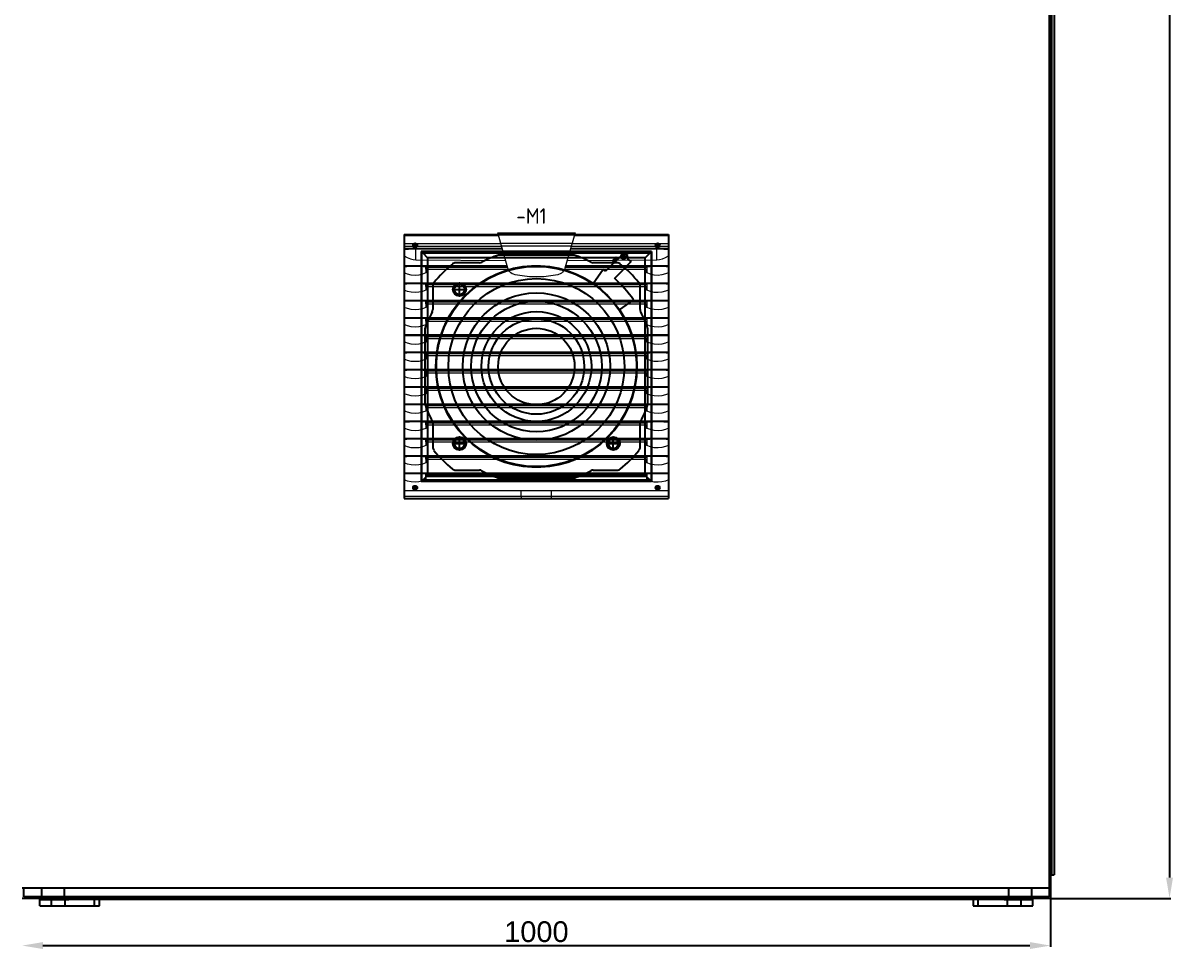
# Model space of a CAD drawing. Header units: millimetres. Extents: x 44489 to 51214, y 26943 to 32352.
# Drawn here: x 45709 to 46819, y 28807 to 29701 of the extents above; entities that cross this region are included whole.
import ezdxf
from ezdxf.enums import TextEntityAlignment as Align

# ---------------------------------------------------------------- set-up
doc = ezdxf.new("R2010")
doc.units = ezdxf.units.MM
doc.layers.add('000-PI-Oprema', color=30, linetype='Continuous', lineweight=5)
doc.styles.add('PI0', font='isocpeur.ttf', dxfattribs={"width": 0.9})
doc.styles.get("Standard").update_dxf_attribs({"font": 'arial.ttf'})

msp = doc.modelspace()

# ---------------------------------------------------------------- linework, layer by layer
at = {"color": 7}
for p, q in [((46699, 30850.8), (46699, 28866.3)), ((46700.3, 28866.3), (46700.3, 30850.8)), ((46700.5, 30830.2), (46700.5, 28879.3)), ((46701.3, 30830.1), (46701.3, 28879.1)), ((46704, 30830.1), (46704, 28879.1)), ((46077, 29497), (46077, 29242)), ((46077, 29497), (46332, 29497)), ((46085.4, 29486.5), (46089.6, 29486.5)), ((46087.5, 29484.4), (46087.5, 29488.6)), ((46319.4, 29486.5), (46323.6, 29486.5)), ((46321.5, 29484.4), (46321.5, 29488.6)), ((46332, 29497), (46332, 29242)), ((46093.5, 29480.5), (46093.5, 29258.5)), ((46315.5, 29480.5), (46093.5, 29480.5)), ((46093.8, 29480.5), (46093.8, 29258.5)), ((46094.9, 29480.5), (46094.9, 29479.1)), ((46094.9, 29479.1), (46099.5, 29474.5)), ((46094.9, 29479.1), (46314.1, 29479.1)), ((46240.9, 29477.1), (46168.1, 29477.1)), ((46285.5, 29475.8), (46271.1, 29461.5)), ((46287.6, 29479.5), (46285.5, 29475.8)), ((46288.2, 29479.1), (46286.1, 29474.6)), ((46287.3, 29473.9), (46289.8, 29478.2)), ((46292.7, 29476.5), (46287.6, 29479.5)), ((46288.1, 29473.4), (46290.6, 29477.8)), ((46289.2, 29472.7), (46292.1, 29476.9)), ((46291.6, 29474.5), (46292.7, 29476.5)), ((46309.5, 29474.5), (46314.1, 29479.1)), ((46314.1, 29479.1), (46314.1, 29480.5)), ((46315.2, 29480.5), (46315.2, 29258.5)), ((46315.5, 29480.5), (46315.5, 29258.5)), ((46099.5, 29474.5), (46099.5, 29264.5)), ((46309.5, 29474.5), (46099.5, 29474.5)), ((46149.6, 29469.6), (46126.7, 29469.6)), ((46282.3, 29469.6), (46259.4, 29469.6)), ((46281.4, 29474.9), (46277.7, 29471.1)), ((46277.7, 29471.1), (46279.2, 29469.6)), ((46278.2, 29471.6), (46279.7, 29470.1)), ((46278.4, 29471.9), (46280, 29470.3)), ((46278.6, 29472.1), (46280.2, 29470.5)), ((46295.8, 29470.7), (46279.7, 29454.6)), ((46280.5, 29473.9), (46282, 29472.4)), ((46280.7, 29474.1), (46282.3, 29472.6)), ((46280.9, 29474.4), (46282.5, 29472.8)), ((46283, 29473.3), (46281.4, 29474.9)), ((46286.1, 29474.6), (46289.2, 29472.7)), ((46293.8, 29472.3), (46291.6, 29474.5)), ((46294.9, 29471.5), (46293.8, 29472.3)), ((46295.8, 29470.7), (46294.9, 29471.5)), ((46309.5, 29264.5), (46309.5, 29474.5)), ((46268.8, 29463.1), (46259.2, 29449.4)), ((46104.5, 29447.3), (46104.5, 29424.5)), ((46123.6, 29443.8), (46136.9, 29443.8)), ((46130.3, 29437.1), (46130.3, 29450.4)), ((46304.6, 29424.5), (46304.6, 29447.3)), ((46298.1, 29433.8), (46284.4, 29424.2)), ((46097, 29405.9), (46097, 29333.1)), ((46312.1, 29333.1), (46312.1, 29405.9)), ((46104.5, 29314.6), (46104.5, 29291.8)), ((46304.6, 29291.8), (46304.6, 29314.6)), ((46130.3, 29288.6), (46130.3, 29301.9)), ((46278.7, 29288.6), (46278.7, 29301.9)), ((46123.6, 29295.3), (46136.9, 29295.3)), ((46272.1, 29295.3), (46285.4, 29295.3)), ((46126.7, 29269.5), (46149.6, 29269.5)), ((46259.4, 29269.5), (46282.3, 29269.5)), ((46087.5, 29250.4), (46087.5, 29254.6)), ((46315.5, 29258.5), (46093.5, 29258.5)), ((46099.5, 29264.5), (46094.9, 29259.9)), ((46314.1, 29259.9), (46094.9, 29259.9)), ((46094.9, 29259.9), (46094.9, 29258.5)), ((46309.5, 29264.5), (46099.5, 29264.5)), ((46168.1, 29262), (46240.9, 29262)), ((46314.1, 29259.9), (46309.5, 29264.5)), ((46314.1, 29258.5), (46314.1, 29259.9)), ((46321.5, 29250.4), (46321.5, 29254.6)), ((46085.4, 29252.5), (46089.6, 29252.5)), ((46319.4, 29252.5), (46323.6, 29252.5)), ((46077, 29242), (46332, 29242)), ((46700.3, 28879.1), (46704, 28879.1)), ((46700.5, 28879.3), (46700.5, 28856.3)), ((45708.5, 28866.3), (46204.8, 28866.3)), ((45710, 28857.8), (45710, 28866.3)), ((45727, 28866.1), (45727, 28855.1)), ((45749, 28866.1), (45749, 28855.1)), ((46204.8, 28866.3), (46700.3, 28866.3)), ((46660, 28866.1), (46660, 28855.1)), ((46682, 28866.1), (46682, 28855.1)), ((46699, 28866.3), (46699, 28857.8)), ((45727, 28856.3), (45708.5, 28856.3)), ((45727, 28857.8), (45710, 28857.8)), ((45725.5, 28855.1), (45727, 28855.1)), ((45725.5, 28849.1), (45725.5, 28855.1)), ((46682, 28857.8), (45727, 28857.8)), ((46682, 28856.3), (45727, 28856.3)), ((45727, 28855.1), (45731.3, 28855.1)), ((45731.3, 28855.1), (45753.4, 28855.1)), ((45736.8, 28849.1), (45736.8, 28855.1)), ((46660, 28857.9), (45749, 28857.9)), ((45749.9, 28849.1), (45749.9, 28855.1)), ((46655.6, 28855.1), (45753.4, 28855.1)), ((45778.2, 28849.1), (45778.2, 28855.1)), ((45783.2, 28849.1), (45783.2, 28855.1)), ((46625.8, 28855.1), (46625.8, 28849.1)), ((46630.8, 28849.1), (46630.8, 28855.1)), ((46655.6, 28855.1), (46677.7, 28855.1)), ((46659.1, 28849.1), (46659.1, 28855.1)), ((46672.2, 28849.1), (46672.2, 28855.1)), ((46677.7, 28855.1), (46682, 28855.1)), ((46699, 28857.8), (46682, 28857.8)), ((46700.5, 28856.3), (46682, 28856.3)), ((46682, 28855.1), (46683.5, 28855.1)), ((46683.5, 28849.1), (46683.5, 28855.1)), ((45725.5, 28849.1), (45783.2, 28849.1)), ((46625.8, 28849.1), (46683.5, 28849.1))]:
    msp.add_line(p, q, dxfattribs=at)
at = {"color": 7, "ltscale": 0.25}
for p, q in [((46815.3, 30833.3), (46815.3, 28876.3)), ((46700.5, 28855.7), (46700.5, 28809.5)), ((46701.1, 28856.3), (46816.5, 28856.3)), ((45728.5, 28810.7), (46680.5, 28810.7))]:
    msp.add_line(p, q, dxfattribs=at)
at = {"color": 7}
for centre, radius in [((46087.5, 29486.5), 2), ((46321.5, 29486.5), 2), ((46204.5, 29369.5), 97), ((46204.5, 29369.5), 96.9), ((46204.5, 29369.5), 96.6), ((46204.5, 29369.5), 84.9), ((46130.3, 29443.8), 6.35), ((46130.3, 29443.8), 5.97), ((46130.3, 29443.8), 5.47), ((46130.3, 29443.8), 5.36), ((46130.3, 29443.8), 5.27), ((46130.3, 29443.8), 4.86), ((46204.5, 29369.5), 71.1), ((46204.5, 29369.5), 63), ((46204.5, 29369.5), 53), ((46204.5, 29369.5), 46.1), ((46204.5, 29369.5), 36.9), ((46130.3, 29295.3), 6.35), ((46130.3, 29295.3), 5.97), ((46130.3, 29295.3), 5.47), ((46130.3, 29295.3), 5.36), ((46130.3, 29295.3), 5.27), ((46130.3, 29295.3), 4.86), ((46278.7, 29295.3), 6.35), ((46278.7, 29295.3), 5.97), ((46278.7, 29295.3), 5.47), ((46278.7, 29295.3), 5.36), ((46278.7, 29295.3), 5.27), ((46278.7, 29295.3), 4.86), ((46087.5, 29252.5), 2), ((46321.5, 29252.5), 2)]:
    msp.add_circle(centre, radius, dxfattribs=at)
for centre, radius, start, end in [((46204.5, 29369.5), 113.6, 108.709, 117.6098), ((46204.5, 29369.5), 113.6, 62.3902, 71.291), ((46204.5, 29369.5), 127.8, 129.2835, 140.7165), ((46204.5, 29369.5), 97, 55.6025, 34.3975), ((46204.5, 29369.5), 96.9, 55.6032, 34.3968), ((46126.7, 29464.6), 5, 90, 129.2835), ((46149.6, 29474.6), 5, 270, 297.6098), ((46259.4, 29474.6), 5, 242.3902, 270), ((46282.3, 29464.6), 5, 50.7165, 90), ((46204.5, 29369.5), 127.8, 39.2835, 50.7165), ((46204.5, 29369.5), 113.6, 54.0699, 55.5146), ((46204.5, 29369.5), 113.6, 34.4854, 48.5343), ((46109.5, 29447.3), 5, 140.7165, 180), ((46299.6, 29447.3), 5, 0, 39.2835), ((46204.5, 29369.5), 113.6, 152.3902, 161.291), ((46099.5, 29424.5), 5, 332.3902, 0), ((46309.6, 29424.5), 5, 180, 207.6098), ((46204.5, 29369.5), 113.6, 18.709, 27.6098), ((46204.5, 29369.5), 113.5, 198.709, 207.6098), ((46204.5, 29369.5), 113.6, 332.3902, 341.291), ((46099.5, 29314.6), 5, 0, 27.6098), ((46309.6, 29314.6), 5, 152.3902, 180), ((46109.5, 29291.8), 5, 180, 219.2835), ((46204.5, 29369.5), 127.8, 219.2835, 230.7165), ((46204.5, 29369.5), 127.8, 309.2835, 320.7165), ((46299.6, 29291.8), 5, 320.7165, 0), ((46126.7, 29274.5), 5, 230.7165, 270), ((46149.6, 29264.5), 5, 62.3902, 90), ((46204.5, 29369.5), 113.6, 242.3902, 251.291), ((46204.5, 29369.5), 113.6, 288.709, 297.6098), ((46259.4, 29264.5), 5, 90, 117.6098), ((46282.3, 29274.5), 5, 270, 309.2835)]:
    msp.add_arc(centre, radius, start, end, dxfattribs=at)
at = {"color": 7, "ltscale": 0.25}
for points in [[(46811.9, 28876.3), (46818.6, 28876.3), (46815.3, 28856.3)], [(45728.5, 28814.1), (45728.5, 28807.4), (45708.5, 28810.7)], [(46680.5, 28814.1), (46680.5, 28807.4), (46700.5, 28810.7)]]:
    msp.add_solid(points, dxfattribs=at)
at = {"layer": '000-PI-Oprema', "color": 7}
for p, q in [((46167.2, 29498.5), (46241.8, 29498.5)), ((46177, 29464.4), (46167.2, 29498.5)), ((46167.3, 29498.3), (46241.7, 29498.3)), ((46241.8, 29498.5), (46232, 29464.4)), ((46077, 29497), (46167.6, 29497.2)), ((46077, 29497), (46167.5, 29497)), ((46077, 29497), (46077, 29242.3)), ((46077, 29495.8), (46168, 29495.8)), ((46077, 29488.2), (46170.1, 29488.2)), ((46167.6, 29497.2), (46241.4, 29497.2)), ((46170.1, 29488.5), (46238.9, 29488.5)), ((46238.9, 29488.2), (46332, 29488.2)), ((46241, 29495.8), (46332, 29495.8)), ((46241.4, 29497.2), (46332, 29497)), ((46241.5, 29497), (46332, 29497)), ((46332, 29497), (46332, 29242.3)), ((46077, 29485.5), (46170.9, 29485.5)), ((46077, 29483.8), (46171.4, 29483.8)), ((46077, 29483.3), (46171.6, 29483.3)), ((46088.3, 29483), (46171.6, 29483.1)), ((46088.3, 29472.6), (46088.3, 29483)), ((46170.8, 29485.9), (46238.2, 29485.9)), ((46237.4, 29483.1), (46320.7, 29483)), ((46237.5, 29483.3), (46332, 29483.3)), ((46237.6, 29483.8), (46332, 29483.8)), ((46238.1, 29485.5), (46332, 29485.5)), ((46320.7, 29472.6), (46320.7, 29483)), ((46077, 29466.9), (46176.3, 29466.9)), ((46077, 29466.3), (46176.4, 29466.3)), ((46088.3, 29472.6), (46174.8, 29471.9)), ((46097.9, 29465.7), (46097.9, 29459.8)), ((46098, 29465.3), (46097.9, 29465.7)), ((46098, 29463.3), (46098, 29465.3)), ((46098, 29465.3), (46176.7, 29465.3)), ((46232.3, 29465.3), (46311, 29465.3)), ((46232.6, 29466.3), (46332, 29466.3)), ((46232.8, 29466.9), (46332, 29466.9)), ((46234.2, 29471.9), (46320.7, 29472.6)), ((46311.1, 29465.7), (46311, 29465.3)), ((46311, 29465.3), (46311, 29463.3)), ((46311.1, 29465.7), (46311.1, 29459.8)), ((46098, 29463.3), (46097.9, 29459.8)), ((46098, 29463.3), (46177.4, 29463.3)), ((46231.6, 29463.3), (46311, 29463.3)), ((46311.1, 29459.8), (46311, 29463.3)), ((46077, 29450.3), (46332, 29450.3)), ((46077, 29449.6), (46219.2, 29449.6)), ((46097.9, 29449.1), (46097.9, 29443.1)), ((46098, 29448.6), (46097.9, 29449.1)), ((46098, 29446.6), (46097.9, 29443.1)), ((46098, 29446.6), (46098, 29448.6)), ((46098, 29448.6), (46311, 29448.6)), ((46098, 29446.6), (46311, 29446.6)), ((46219.2, 29449.6), (46332, 29449.6)), ((46311.1, 29449.1), (46311, 29448.6)), ((46311, 29448.6), (46311, 29446.6)), ((46311.1, 29443.1), (46311, 29446.6)), ((46311.1, 29449.1), (46311.1, 29443.1)), ((46077, 29433.6), (46332, 29433.6)), ((46077, 29433), (46219.2, 29433)), ((46097.9, 29432.4), (46097.9, 29426.5)), ((46098, 29432), (46097.9, 29432.4)), ((46098, 29430), (46098, 29432)), ((46098, 29432), (46311, 29432)), ((46219.2, 29433), (46332, 29433)), ((46311.1, 29432.4), (46311, 29432)), ((46311, 29432), (46311, 29430)), ((46311.1, 29432.4), (46311.1, 29426.5)), ((46098, 29430), (46097.9, 29426.5)), ((46098, 29430), (46311, 29430)), ((46311.1, 29426.5), (46311, 29430)), ((46077, 29416.9), (46332, 29416.9)), ((46077, 29416.3), (46219.2, 29416.3)), ((46097.9, 29415.7), (46097.9, 29409.8)), ((46098, 29415.3), (46097.9, 29415.7)), ((46098, 29413.3), (46097.9, 29409.8)), ((46098, 29413.3), (46098, 29415.3)), ((46098, 29415.3), (46311, 29415.3)), ((46098, 29413.3), (46311, 29413.3)), ((46219.2, 29416.3), (46332, 29416.3)), ((46311.1, 29415.7), (46311, 29415.3)), ((46311, 29415.3), (46311, 29413.3)), ((46311.1, 29409.8), (46311, 29413.3)), ((46311.1, 29415.7), (46311.1, 29409.8)), ((46077, 29400.3), (46332, 29400.3)), ((46077, 29399.6), (46219.2, 29399.6)), ((46097.9, 29399.1), (46097.9, 29393.1)), ((46098, 29398.6), (46097.9, 29399.1)), ((46098, 29396.6), (46098, 29398.6)), ((46098, 29398.6), (46311, 29398.6)), ((46219.2, 29399.6), (46332, 29399.6)), ((46311.1, 29399.1), (46311, 29398.6)), ((46311, 29398.6), (46311, 29396.6)), ((46311.1, 29399.1), (46311.1, 29393.1)), ((46098, 29396.6), (46097.9, 29393.1)), ((46098, 29396.6), (46311, 29396.6)), ((46311.1, 29393.1), (46311, 29396.6)), ((46077, 29383.6), (46332, 29383.6)), ((46077, 29383), (46219.2, 29383)), ((46097.9, 29382.4), (46097.9, 29376.5)), ((46098, 29382), (46097.9, 29382.4)), ((46098, 29380), (46097.9, 29376.5)), ((46098, 29380), (46098, 29382)), ((46098, 29382), (46311, 29382)), ((46098, 29380), (46311, 29380)), ((46219.2, 29383), (46332, 29383)), ((46311.1, 29382.4), (46311, 29382)), ((46311, 29382), (46311, 29380)), ((46311.1, 29376.5), (46311, 29380)), ((46311.1, 29382.4), (46311.1, 29376.5)), ((46077, 29367), (46332, 29367)), ((46077, 29366.3), (46219.2, 29366.3)), ((46097.9, 29365.8), (46097.9, 29359.8)), ((46098, 29365.3), (46097.9, 29365.8)), ((46098, 29363.3), (46098, 29365.3)), ((46098, 29365.3), (46311, 29365.3)), ((46219.2, 29366.3), (46332, 29366.3)), ((46311.1, 29365.8), (46311, 29365.3)), ((46311, 29365.3), (46311, 29363.3)), ((46311.1, 29365.8), (46311.1, 29359.8)), ((46098, 29363.3), (46097.9, 29359.8)), ((46098, 29363.3), (46311, 29363.3)), ((46311.1, 29359.8), (46311, 29363.3)), ((46077, 29350.3), (46332, 29350.3)), ((46077, 29349.7), (46219.2, 29349.7)), ((46097.9, 29349.1), (46097.9, 29343.2)), ((46098, 29348.7), (46097.9, 29349.1)), ((46098, 29346.7), (46097.9, 29343.2)), ((46098, 29346.7), (46098, 29348.7)), ((46098, 29348.7), (46311, 29348.7)), ((46098, 29346.7), (46311, 29346.7)), ((46219.2, 29349.7), (46332, 29349.7)), ((46311.1, 29349.1), (46311, 29348.7)), ((46311, 29348.7), (46311, 29346.7)), ((46311.1, 29343.2), (46311, 29346.7)), ((46311.1, 29349.1), (46311.1, 29343.2)), ((46077, 29333.6), (46332, 29333.6)), ((46077, 29333), (46219.2, 29333)), ((46097.9, 29332.4), (46097.9, 29326.5)), ((46098, 29332), (46097.9, 29332.4)), ((46098, 29330), (46098, 29332)), ((46098, 29332), (46311, 29332)), ((46219.2, 29333), (46332, 29333)), ((46311.1, 29332.4), (46311, 29332)), ((46311, 29332), (46311, 29330)), ((46311.1, 29332.4), (46311.1, 29326.5)), ((46098, 29330), (46097.9, 29326.5)), ((46098, 29330), (46311, 29330)), ((46311.1, 29326.5), (46311, 29330)), ((46077, 29317), (46332, 29317)), ((46077, 29316.3), (46219.2, 29316.3)), ((46097.9, 29315.8), (46097.9, 29309.8)), ((46098, 29315.3), (46097.9, 29315.8)), ((46098, 29313.3), (46097.9, 29309.8)), ((46098, 29313.3), (46098, 29315.3)), ((46098, 29315.3), (46311, 29315.3)), ((46098, 29313.3), (46311, 29313.3)), ((46219.2, 29316.3), (46332, 29316.3)), ((46311.1, 29315.8), (46311, 29315.3)), ((46311, 29315.3), (46311, 29313.3)), ((46311.1, 29309.8), (46311, 29313.3)), ((46311.1, 29315.8), (46311.1, 29309.8)), ((46077, 29300.3), (46332, 29300.3)), ((46077, 29299.7), (46219.2, 29299.7)), ((46097.9, 29299.1), (46097.9, 29293.2)), ((46098, 29298.7), (46097.9, 29299.1)), ((46098, 29296.7), (46098, 29298.7)), ((46098, 29298.7), (46311, 29298.7)), ((46219.2, 29299.7), (46332, 29299.7)), ((46311.1, 29299.1), (46311, 29298.7)), ((46311, 29298.7), (46311, 29296.7)), ((46311.1, 29299.1), (46311.1, 29293.2)), ((46098, 29296.7), (46097.9, 29293.2)), ((46098, 29296.7), (46311, 29296.7)), ((46311.1, 29293.2), (46311, 29296.7)), ((46077, 29283.7), (46332, 29283.7)), ((46077, 29283), (46219.2, 29283)), ((46097.9, 29282.5), (46097.9, 29276.5)), ((46098, 29282), (46097.9, 29282.5)), ((46098, 29280), (46097.9, 29276.5)), ((46098, 29280), (46098, 29282)), ((46098, 29282), (46311, 29282)), ((46098, 29280), (46311, 29280)), ((46219.2, 29283), (46332, 29283)), ((46311.1, 29282.5), (46311, 29282)), ((46311, 29282), (46311, 29280)), ((46311.1, 29276.5), (46311, 29280)), ((46311.1, 29282.5), (46311.1, 29276.5)), ((46077, 29267), (46332, 29267)), ((46077, 29266.4), (46219.2, 29266.4)), ((46097.9, 29265.8), (46097.9, 29260)), ((46098, 29265.4), (46097.9, 29265.8)), ((46098, 29263.5), (46098, 29265.4)), ((46098, 29265.4), (46311, 29265.4)), ((46219.2, 29266.4), (46332, 29266.4)), ((46311.1, 29265.8), (46311, 29265.4)), ((46311, 29265.4), (46311, 29263.5)), ((46311.1, 29265.8), (46311.1, 29260)), ((46098, 29263.5), (46097.9, 29260)), ((46098, 29263.5), (46311, 29263.5)), ((46311.1, 29260), (46311, 29263.5)), ((46077, 29250), (46332, 29250)), ((46077, 29249.9), (46332, 29249.9)), ((46077, 29244.3), (46332, 29244.3)), ((46077, 29242.6), (46332, 29242.6)), ((46189.8, 29244.3), (46189.8, 29249.9)), ((46190.2, 29242.2), (46189.9, 29242.6)), ((46218.8, 29242.2), (46219.1, 29242.6)), ((46219.2, 29244.3), (46219.2, 29249.9)), ((46332, 29242.3), (46077, 29242.3))]:
    msp.add_line(p, q, dxfattribs=at)
for points in [[(46077, 29482.7), (46081.2, 29482.9), (46083.4, 29483), (46085.7, 29483), (46088.3, 29483)], [(46077, 29476.2), (46079.8, 29474.8), (46082.9, 29473.5), (46085.5, 29472.8), (46088.3, 29472.6)], [(46320.7, 29483), (46325.3, 29483), (46327.5, 29482.9), (46329.7, 29482.9), (46332, 29482.7)], [(46320.7, 29472.6), (46323.4, 29472.8), (46326.2, 29473.5), (46329.2, 29474.7), (46332, 29476.2)], [(46097.9, 29465.7), (46095.3, 29465.8), (46092.8, 29465.9), (46090.1, 29465.9), (46087.5, 29465.9), (46084.8, 29465.9), (46082.2, 29465.9), (46079.5, 29465.8), (46077, 29465.7)], [(46183.9, 29458), (46182.4, 29458.5), (46181, 29459.1), (46179.8, 29460), (46178.7, 29461.1), (46177.9, 29462.3), (46177.2, 29463.7), (46177, 29464.4)], [(46232, 29464.4), (46231.5, 29463), (46230.7, 29461.7), (46229.7, 29460.5), (46228.6, 29459.5), (46227.3, 29458.8), (46225.9, 29458.2), (46225.1, 29458)], [(46332, 29465.7), (46329.7, 29465.8), (46327.3, 29465.9), (46324.7, 29465.9), (46322.1, 29465.9), (46319.4, 29465.9), (46316.7, 29465.9), (46313.9, 29465.8), (46311.1, 29465.7)], [(46097.9, 29459.8), (46094.6, 29458.6), (46091, 29457.8), (46087.5, 29457.5), (46083.8, 29457.8), (46080.3, 29458.7), (46077, 29459.9)], [(46225.1, 29458), (46218.5, 29456.9), (46211.7, 29456.2), (46204.9, 29456), (46197.9, 29456.2), (46190.8, 29456.9), (46183.9, 29458)], [(46332, 29459.9), (46328.9, 29458.8), (46325.5, 29457.9), (46322, 29457.5), (46318.2, 29457.8), (46314.6, 29458.6), (46311.1, 29459.8)], [(46097.9, 29449.1), (46095.3, 29449.1), (46092.8, 29449.2), (46090.1, 29449.3), (46087.5, 29449.3), (46084.8, 29449.3), (46082.2, 29449.2), (46079.5, 29449.1), (46077, 29449)], [(46097.9, 29443.1), (46094.6, 29442), (46091, 29441.2), (46087.5, 29440.9), (46083.8, 29441.2), (46080.3, 29442), (46077, 29443.3)], [(46332, 29449), (46329.7, 29449.1), (46327.3, 29449.2), (46324.7, 29449.2), (46322.1, 29449.3), (46319.4, 29449.3), (46316.7, 29449.2), (46313.9, 29449.2), (46311.1, 29449.1)], [(46332, 29443.3), (46328.9, 29442.1), (46325.5, 29441.2), (46322, 29440.9), (46318.2, 29441.1), (46314.6, 29441.9), (46311.1, 29443.1)], [(46097.9, 29432.4), (46095.3, 29432.5), (46092.8, 29432.5), (46090.1, 29432.6), (46087.5, 29432.6), (46084.8, 29432.6), (46082.2, 29432.5), (46079.5, 29432.5), (46077, 29432.4)], [(46332, 29432.4), (46329.7, 29432.5), (46327.3, 29432.5), (46324.7, 29432.6), (46322.1, 29432.6), (46319.4, 29432.6), (46316.7, 29432.6), (46313.9, 29432.5), (46311.1, 29432.4)], [(46097.9, 29426.5), (46094.6, 29425.3), (46091, 29424.5), (46087.5, 29424.2), (46083.8, 29424.5), (46080.3, 29425.4), (46077, 29426.6)], [(46332, 29426.6), (46328.9, 29425.4), (46325.5, 29424.6), (46322, 29424.2), (46318.2, 29424.5), (46314.6, 29425.3), (46311.1, 29426.5)], [(46097.9, 29415.7), (46095.3, 29415.8), (46092.8, 29415.9), (46090.1, 29415.9), (46087.5, 29415.9), (46084.8, 29415.9), (46082.2, 29415.9), (46079.5, 29415.8), (46077, 29415.7)], [(46097.9, 29409.8), (46094.6, 29408.7), (46091, 29407.9), (46087.5, 29407.6), (46083.8, 29407.8), (46080.3, 29408.7), (46077, 29410)], [(46332, 29415.7), (46329.7, 29415.8), (46327.3, 29415.9), (46324.7, 29415.9), (46322.1, 29415.9), (46319.4, 29415.9), (46316.7, 29415.9), (46313.9, 29415.8), (46311.1, 29415.7)], [(46332, 29410), (46328.9, 29408.8), (46325.5, 29407.9), (46322, 29407.6), (46318.2, 29407.8), (46314.6, 29408.6), (46311.1, 29409.8)], [(46097.9, 29399.1), (46095.3, 29399.2), (46092.8, 29399.2), (46090.1, 29399.3), (46087.5, 29399.3), (46084.8, 29399.3), (46082.2, 29399.2), (46079.5, 29399.2), (46077, 29399.1)], [(46332, 29399.1), (46329.7, 29399.2), (46327.3, 29399.2), (46324.7, 29399.3), (46322.1, 29399.3), (46319.4, 29399.3), (46316.7, 29399.2), (46313.9, 29399.2), (46311.1, 29399.1)], [(46097.9, 29393.1), (46094.6, 29392), (46091, 29391.2), (46087.5, 29390.9), (46083.8, 29391.2), (46080.3, 29392), (46077, 29393.3)], [(46332, 29393.3), (46328.9, 29392.1), (46325.5, 29391.2), (46322, 29390.9), (46318.2, 29391.2), (46314.6, 29391.9), (46311.1, 29393.1)], [(46097.9, 29382.4), (46095.3, 29382.5), (46092.8, 29382.6), (46090.1, 29382.6), (46087.5, 29382.6), (46084.8, 29382.6), (46082.2, 29382.6), (46079.5, 29382.5), (46077, 29382.4)], [(46097.9, 29376.5), (46094.6, 29375.3), (46091, 29374.5), (46087.5, 29374.2), (46083.8, 29374.5), (46080.3, 29375.4), (46077, 29376.6)], [(46332, 29382.4), (46329.7, 29382.5), (46327.3, 29382.6), (46324.7, 29382.6), (46322.1, 29382.6), (46319.4, 29382.6), (46316.7, 29382.6), (46313.9, 29382.5), (46311.1, 29382.4)], [(46332, 29376.6), (46328.9, 29375.5), (46325.5, 29374.6), (46322, 29374.2), (46318.2, 29374.5), (46314.6, 29375.3), (46311.1, 29376.5)], [(46097.9, 29365.8), (46095.3, 29365.8), (46092.8, 29365.9), (46090.1, 29366), (46087.5, 29366), (46084.8, 29366), (46082.2, 29365.9), (46079.5, 29365.8), (46077, 29365.7)], [(46332, 29365.7), (46329.7, 29365.8), (46327.3, 29365.9), (46324.7, 29365.9), (46322.1, 29366), (46319.4, 29366), (46316.7, 29365.9), (46313.9, 29365.9), (46311.1, 29365.8)], [(46097.9, 29359.8), (46094.6, 29358.7), (46091, 29357.9), (46087.5, 29357.6), (46083.8, 29357.9), (46080.3, 29358.7), (46077, 29360)], [(46332, 29360), (46328.9, 29358.8), (46325.5, 29357.9), (46322, 29357.6), (46318.2, 29357.8), (46314.6, 29358.6), (46311.1, 29359.8)], [(46097.9, 29349.1), (46095.3, 29349.2), (46092.8, 29349.2), (46090.1, 29349.3), (46087.5, 29349.3), (46084.8, 29349.3), (46082.2, 29349.2), (46079.5, 29349.2), (46077, 29349.1)], [(46097.9, 29343.2), (46094.6, 29342), (46091, 29341.2), (46087.5, 29340.9), (46083.8, 29341.2), (46080.3, 29342.1), (46077, 29343.3)], [(46332, 29349.1), (46329.7, 29349.2), (46327.3, 29349.2), (46324.7, 29349.3), (46322.1, 29349.3), (46319.4, 29349.3), (46316.7, 29349.3), (46313.9, 29349.2), (46311.1, 29349.1)], [(46332, 29343.3), (46328.9, 29342.1), (46325.5, 29341.3), (46322, 29340.9), (46318.2, 29341.2), (46314.6, 29342), (46311.1, 29343.2)], [(46097.9, 29332.4), (46095.3, 29332.5), (46092.8, 29332.6), (46090.1, 29332.6), (46087.5, 29332.6), (46084.8, 29332.6), (46082.2, 29332.6), (46079.5, 29332.5), (46077, 29332.4)], [(46332, 29332.4), (46329.7, 29332.5), (46327.3, 29332.6), (46324.7, 29332.6), (46322.1, 29332.6), (46319.4, 29332.6), (46316.7, 29332.6), (46313.9, 29332.5), (46311.1, 29332.4)], [(46097.9, 29326.5), (46094.6, 29325.4), (46091, 29324.6), (46087.5, 29324.3), (46083.8, 29324.5), (46080.3, 29325.4), (46077, 29326.7)], [(46332, 29326.7), (46328.9, 29325.5), (46325.5, 29324.6), (46322, 29324.3), (46318.2, 29324.5), (46314.6, 29325.3), (46311.1, 29326.5)], [(46097.9, 29315.8), (46095.3, 29315.9), (46092.8, 29315.9), (46090.1, 29316), (46087.5, 29316), (46084.8, 29316), (46082.2, 29315.9), (46079.5, 29315.9), (46077, 29315.8)], [(46097.9, 29309.8), (46094.6, 29308.7), (46091, 29307.9), (46087.5, 29307.6), (46083.8, 29307.9), (46080.3, 29308.7), (46077, 29310)], [(46332, 29315.8), (46329.7, 29315.9), (46327.3, 29315.9), (46324.7, 29316), (46322.1, 29316), (46319.4, 29316), (46316.7, 29315.9), (46313.9, 29315.9), (46311.1, 29315.8)], [(46332, 29310), (46328.9, 29308.8), (46325.5, 29307.9), (46322, 29307.6), (46318.2, 29307.9), (46314.6, 29308.6), (46311.1, 29309.8)], [(46097.9, 29299.1), (46095.3, 29299.2), (46092.8, 29299.3), (46090.1, 29299.3), (46087.5, 29299.3), (46084.8, 29299.3), (46082.2, 29299.3), (46079.5, 29299.2), (46077, 29299.1)], [(46332, 29299.1), (46329.7, 29299.2), (46327.3, 29299.3), (46324.7, 29299.3), (46322.1, 29299.3), (46319.4, 29299.3), (46316.7, 29299.3), (46313.9, 29299.2), (46311.1, 29299.1)], [(46097.9, 29293.2), (46094.6, 29292), (46091, 29291.2), (46087.5, 29290.9), (46083.8, 29291.2), (46080.3, 29292.1), (46077, 29293.3)], [(46332, 29293.3), (46328.9, 29292.2), (46325.5, 29291.3), (46322, 29290.9), (46318.2, 29291.2), (46314.6, 29292), (46311.1, 29293.2)], [(46097.9, 29282.5), (46095.3, 29282.5), (46092.8, 29282.6), (46090.1, 29282.7), (46087.5, 29282.7), (46084.8, 29282.7), (46082.2, 29282.6), (46079.5, 29282.5), (46077, 29282.4)], [(46097.9, 29276.5), (46094.6, 29275.4), (46091, 29274.6), (46087.5, 29274.3), (46083.8, 29274.6), (46080.3, 29275.4), (46077, 29276.7)], [(46332, 29282.4), (46329.7, 29282.5), (46327.3, 29282.6), (46324.7, 29282.6), (46322.1, 29282.7), (46319.4, 29282.7), (46316.7, 29282.6), (46313.9, 29282.6), (46311.1, 29282.5)], [(46332, 29276.7), (46328.9, 29275.5), (46325.5, 29274.6), (46322, 29274.3), (46318.2, 29274.5), (46314.6, 29275.3), (46311.1, 29276.5)], [(46097.9, 29265.8), (46095.3, 29265.9), (46092.8, 29265.9), (46090.1, 29266), (46087.5, 29266), (46084.8, 29266), (46082.2, 29265.9), (46079.5, 29265.9), (46077, 29265.8)], [(46332, 29265.8), (46329.7, 29265.9), (46327.3, 29265.9), (46324.7, 29266), (46322.1, 29266), (46319.4, 29266), (46316.7, 29266), (46313.9, 29265.9), (46311.1, 29265.8)], [(46097.9, 29260), (46094.6, 29258.9), (46091, 29258.1), (46087.5, 29257.8), (46083.8, 29258.1), (46080.3, 29258.9), (46077, 29260.2)], [(46332, 29260.2), (46328.9, 29259), (46325.5, 29258.1), (46322, 29257.8), (46318.2, 29258), (46314.6, 29258.8), (46311.1, 29260)]]:
    msp.add_lwpolyline(points, dxfattribs=at)
for centre, end in [((46098.5, 29314.5), 27.4977), ((46099.5, 29314.7), 27.6098)]:
    msp.add_arc(centre, 5, 0, end, dxfattribs=at)
for centre, major_axis, start_param, end_param in [((46189.9, 29249.9), (0, -0.5), 4.453338, 4.712389), ((46189.9, 29244.3), (0, -1.78), 4.712389, 6.265732), ((46219.1, 29244.3), (0, -1.78), 0.017453, 1.570796), ((46219.2, 29249.9), (0, -0.5), 1.570796, 1.829847)]:
    msp.add_ellipse(centre, major_axis=major_axis, ratio=0.013892, start_param=start_param, end_param=end_param, dxfattribs=at)

# ---------------------------------------------------------------- texts
at = {"color": 7, "style": 'PI0', "width": 0.9}
msp.add_text('-M1', height=15, dxfattribs=at).set_placement((46199.7, 29514.8), align=Align.MIDDLE)
at = {"color": 7, "ltscale": 0.25, "insert": (46204.5, 28824), "char_height": 20, "attachment_point": 5}
msp.add_mtext('1000', dxfattribs=at)

doc.saveas('drawing.dxf')
